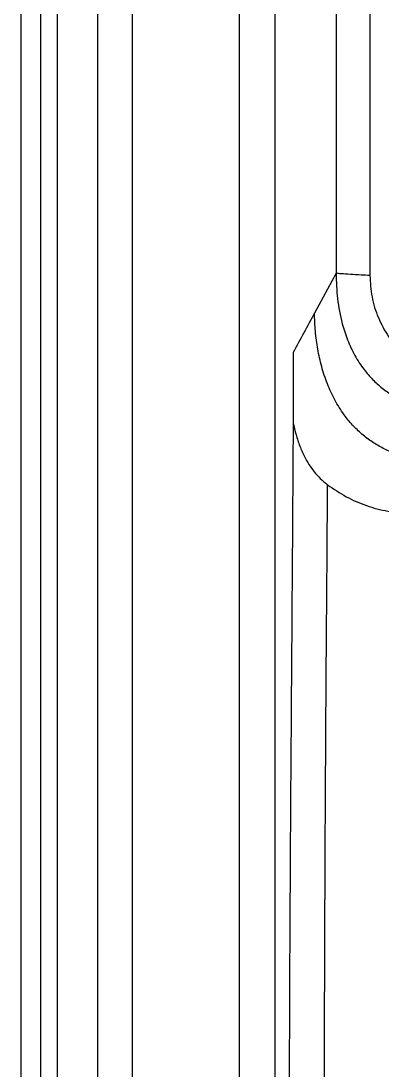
# Model space of a CAD drawing. Extents: x 939 to 1039, y 781 to 934.
# Drawn here: x 938.65 to 942.97, y 823.2 to 835.72 of the extents above; entities that cross this region are included whole.
import ezdxf

# ---------------------------------------------------------------- set-up
doc = ezdxf.new("R2010")
doc.units = 0
doc.header["$MEASUREMENT"] = 0
doc.layers.add('1', color=4, linetype='Continuous')

# ---------------------------------------------------------------- blocks, each defined once
blk = doc.blocks.new('Envoy')
at = {"layer": '1', "color": 4, "linetype": 'Continuous', "lineweight": 25}
blk.add_line((0, 88.174), (0, 3), dxfattribs=at)
at = {"layer": '1', "color": 3, "linetype": 'Continuous', "lineweight": 25}
for p, q in [((0.914, 86.81), (0.914, 4.363)), ((1.332, 4.882), (1.332, 86.292)), ((2.607, 85.557), (2.607, 5.616)), ((3.764, 36.842), (3.764, 33.536)), ((4.168, 36.842), (4.168, 33.51)), ((3.764, 33.536), (3.506, 33.061))]:
    blk.add_line(p, q, dxfattribs=at)
at = {"layer": '1', "color": 3, "linetype": 'Continuous', "lineweight": 25, "flags": 128}
for points in [[(0.232, 87.427), (0.232, 45.373), (0.232, 3.746)], [(0.435, 3.746), (0.436, 45.373), (0.435, 87.427)], [(3.037, 5.616), (3.037, 45.587), (3.037, 85.557)]]:
    blk.add_lwpolyline(points, dxfattribs=at)
at = {"layer": '1', "color": 3, "linetype": 'Continuous', "lineweight": 25}
for points, knots in [([(3.764, 33.536), (3.767, 33.435), (3.773, 33.232), (3.824, 32.965), (3.897, 32.74), (3.983, 32.554), (4.086, 32.397), (4.198, 32.267), (4.313, 32.163), (4.442, 32.075), (4.598, 31.995), (4.781, 31.932), (4.991, 31.893), (5.133, 31.888), (5.204, 31.885)], [0, 0, 0, 0, 0.122161, 0.244544, 0.326522, 0.40877, 0.491309, 0.553568, 0.616179, 0.679137, 0.742656, 0.828378, 0.914002, 1, 1, 1, 1]), ([(4.168, 33.51), (4.133, 33.512), (4.051, 33.516), (3.932, 33.523), (3.83, 33.53), (3.784, 33.534), (3.764, 33.536)], [0, 0, 0, 0, 0.214528, 0.498846, 0.784838, 1, 1, 1, 1]), ([(4.168, 33.51), (4.173, 33.424), (4.183, 33.252), (4.261, 33.004), (4.384, 32.777), (4.547, 32.58), (4.744, 32.42), (4.964, 32.304), (5.2, 32.228), (5.363, 32.216), (5.445, 32.211)], [0, 0, 0, 0, 0.127802, 0.255509, 0.382879, 0.509223, 0.634065, 0.756821, 0.878384, 1, 1, 1, 1]), ([(3.506, 33.061), (3.463, 32.983), (3.379, 32.826), (3.295, 32.669), (3.253, 32.591)], [0, 0, 0, 0, 0.500609, 1, 1, 1, 1]), ([(4.912, 31.309), (4.862, 31.311), (4.761, 31.316), (4.612, 31.342), (4.466, 31.384), (4.326, 31.444), (4.193, 31.521), (4.07, 31.615), (3.957, 31.724), (3.847, 31.859), (3.744, 32.024), (3.656, 32.217), (3.589, 32.421), (3.542, 32.631), (3.514, 32.844), (3.508, 32.989), (3.506, 33.061)], [0, 0, 0, 0, 0.060833, 0.120041, 0.180983, 0.241153, 0.302392, 0.364026, 0.425716, 0.488841, 0.572222, 0.656905, 0.742943, 0.827627, 0.91335, 1, 1, 1, 1]), ([(3.253, 32.591), (3.253, 32.44), (3.253, 32.16), (3.252, 31.879), (3.251, 31.75)], [0, 0, 0, 0, 0.5371669, 1, 1, 1, 1]), ([(3.251, 31.75), (3.244, 30.653), (3.228, 28.458), (3.206, 25.164), (3.199, 21.87), (3.197, 19.322), (3.196, 17.518), (3.195, 16.459), (3.195, 15.407), (3.195, 14.375), (3.194, 13.366), (3.194, 12.369), (3.194, 11.329), (3.193, 10.232), (3.193, 9.09), (3.193, 7.958), (3.193, 6.854), (3.192, 6.129), (3.192, 5.772)], [0, 0, 0, 0, 0.126697, 0.253507, 0.380328, 0.507101, 0.54778, 0.58868, 0.629363, 0.669222, 0.707924, 0.745851, 0.784354, 0.828083, 0.872465, 0.91631, 0.958759, 1, 1, 1, 1]), ([(3.251, 31.75), (3.262, 31.702), (3.283, 31.609), (3.328, 31.475), (3.38, 31.357), (3.438, 31.255), (3.501, 31.167), (3.574, 31.084), (3.633, 31.036), (3.663, 31.011)], [0, 0, 0, 0, 0.171776, 0.337807, 0.498207, 0.623636, 0.747392, 0.871179, 1, 1, 1, 1]), ([(3.621, 5.772), (3.621, 6.215), (3.621, 7.118), (3.621, 8.496), (3.621, 9.902), (3.621, 11.299), (3.621, 12.664), (3.621, 14.017), (3.621, 15.39), (3.621, 16.792), (3.621, 18.803), (3.621, 21.41), (3.625, 24.61), (3.638, 27.811), (3.655, 29.944), (3.663, 31.011)], [0, 0, 0, 0, 0.052669, 0.107409, 0.163794, 0.219689, 0.273463, 0.326034, 0.380567, 0.436603, 0.492749, 0.619576, 0.746381, 0.873148, 1, 1, 1, 1]), ([(3.663, 31.011), (3.736, 30.962), (3.881, 30.862), (4.125, 30.759), (4.38, 30.688), (4.556, 30.676), (4.645, 30.67)], [0, 0, 0, 0, 0.249948, 0.498907, 0.748643, 1, 1, 1, 1])]:
    blk.add_open_spline(points, degree=3, knots=knots, dxfattribs=at)

msp = doc.modelspace()

# ---------------------------------------------------------------- block references
at = {"layer": '1'}
msp.add_blockref('Envoy', (938.654, 799.174), dxfattribs=at)

doc.saveas('drawing.dxf')
